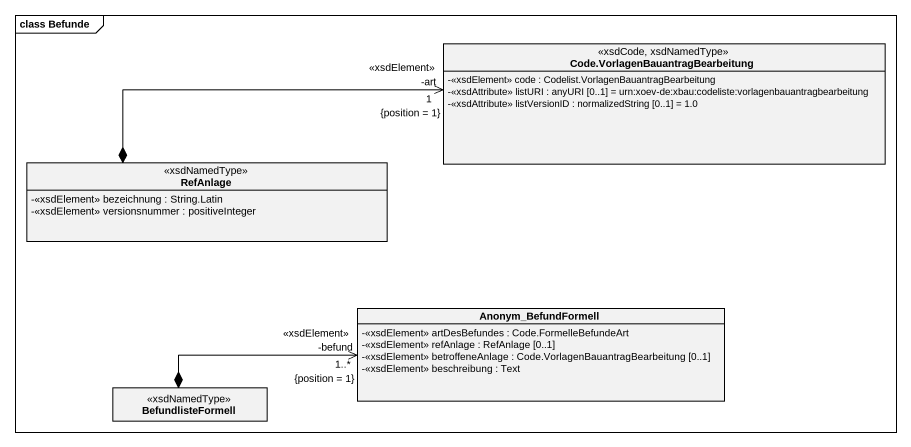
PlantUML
@startuml
mainframe class Befunde
hide circle
hide empty members
skinparam classAttributeIconSize 0
class "Code.VorlagenBauantragBearbeitung" as Code_VorlagenBauantragBearbe <<xsdCode, xsdNamedType>> {
  -<<xsdElement>> code : Codelist.VorlagenBauantragBearbeitung
  -<<xsdAttribute>> listURI : anyURI [0..1] = urn:xoev-de:xbau:codeliste:vorlagenbauantragbearbeitung
  -<<xsdAttribute>> listVersionID : normalizedString [0..1] = 1.0
}
class RefAnlage <<xsdNamedType>> {
  -<<xsdElement>> bezeichnung : String.Latin
  -<<xsdElement>> versionsnummer : positiveInteger
}
class Anonym_BefundFormell {
  -<<xsdElement>> artDesBefundes : Code.FormelleBefundeArt
  -<<xsdElement>> refAnlage : RefAnlage [0..1]
  -<<xsdElement>> betroffeneAnlage : Code.VorlagenBauantragBearbeitung [0..1]
  -<<xsdElement>> beschreibung : Text
}
class BefundlisteFormell <<xsdNamedType>>
RefAnlage *-right-> "-art\n<<xsdElement>>\n1\n{position = 1}" Code_VorlagenBauantragBearbe
BefundlisteFormell *-right-> "-befund\n<<xsdElement>>\n1..*\n{position = 1}" Anonym_BefundFormell
@enduml
